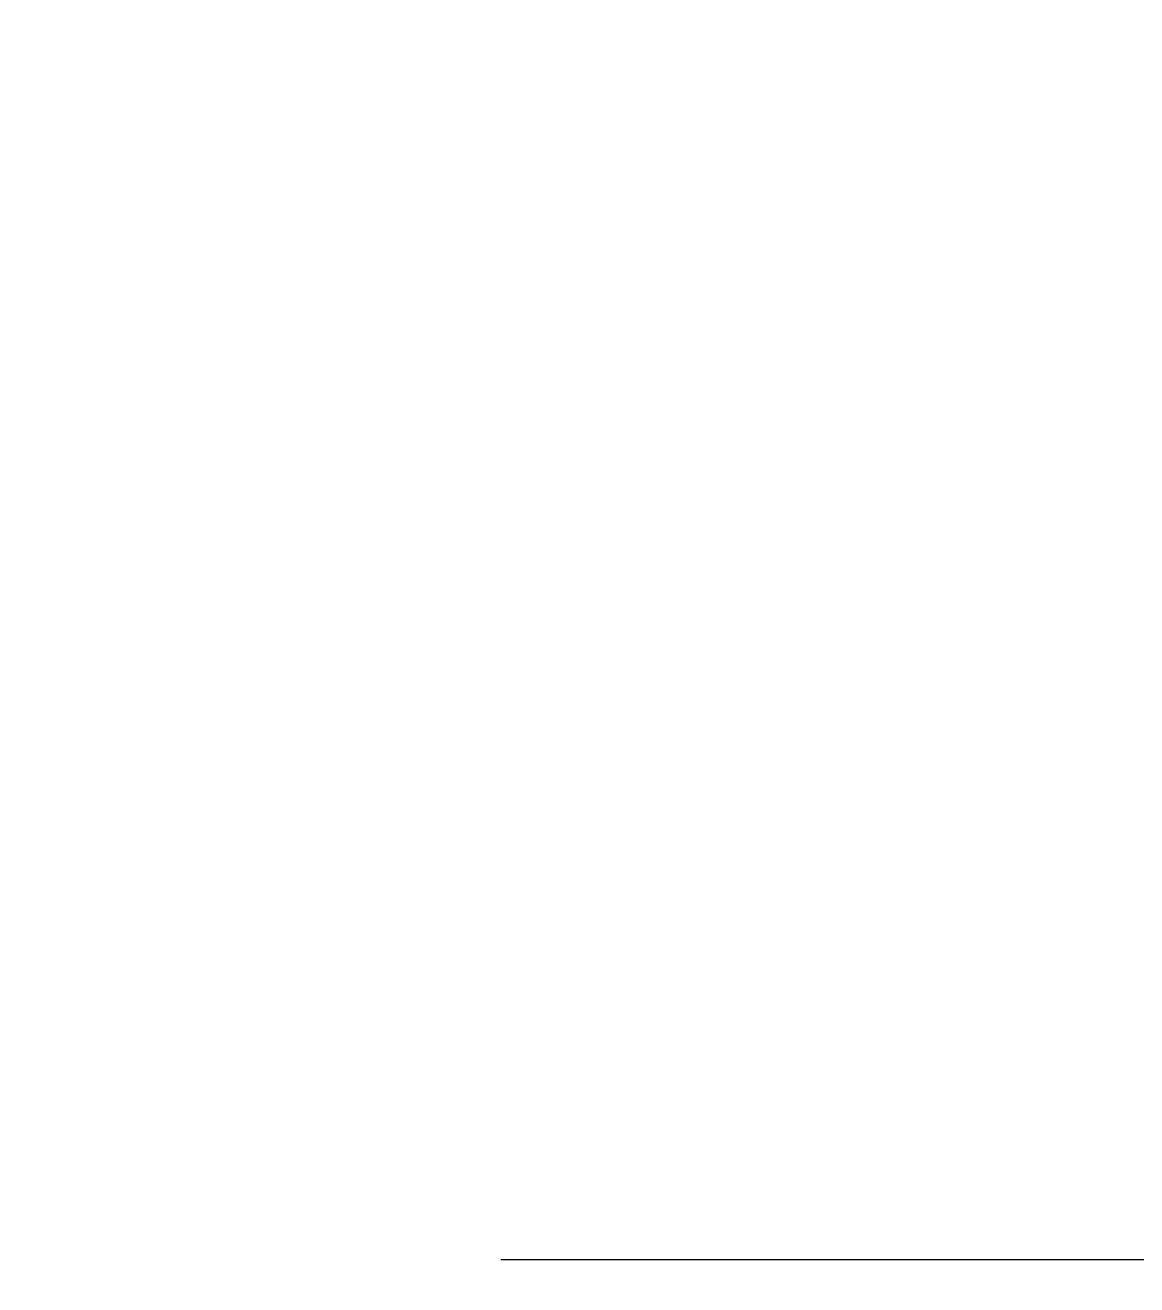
# Model space of a CAD drawing. Extents: x -225 to 1705, y -1183 to 75.
# Drawn here: x 1648.19 to 1664.1, y -405.36 to -387.33 of the extents above; entities that cross this region are included whole.
import ezdxf

# ---------------------------------------------------------------- set-up
doc = ezdxf.new("R2010")
doc.units = 0
for name, color, linetype in [('IQ_200_3D', 1, 'Continuous'), ('IQ_204_2D', 7, 'Continuous'), ('IQ_204_3D', 7, 'Continuous')]:
    doc.layers.add(name, color=color, linetype=linetype)

# ---------------------------------------------------------------- blocks, each defined once
blk = doc.blocks.new('RINSE_INT')
at = {"layer": 'IQ_204_2D'}
blk.add_line((1120, -405), (1095, -405), dxfattribs=at)
at = {"layer": 'IQ_200_3D', "lineweight": 18}
mesh = blk.add_polyface(dxfattribs=at)
corners = [(1120, -737, 1493), (0, -737, 1493), (0, -5, 1493), (1120, -5, 1493)]
mesh.append_faces([[corners[k] for k in face] for face in [(0, 1, 2, 3)]])
mesh = blk.add_polyface(dxfattribs=at)
corners = [(1120, -737, 1785), (1120, -5, 1785), (0, -5, 1785), (0, -737, 1785), (151, -41, 1785), (151.681, -35.824, 1785), (153.679, -31, 1785), (156.858, -26.858, 1785), (161, -23.679, 1785), (165.824, -21.681, 1785), (171, -21, 1785), (176.176, -21.681, 1785), (181, -23.679, 1785), (185.142, -26.858, 1785), (188.321, -31, 1785), (190.319, -35.824, 1785), (191, -41, 1785), (190.319, -46.176, 1785), (188.321, -51, 1785), (185.142, -55.142, 1785), (181, -58.32, 1785), (176.176, -60.319, 1785), (171, -61, 1785), (165.824, -60.319, 1785), (161, -58.32, 1785), (156.858, -55.142, 1785), (153.679, -51, 1785), (151.681, -46.176, 1785)]
mesh.append_faces([[corners[k] for k in face] for face in [(15, 1, 14), (7, 2, 6), (4, 2, 27), (23, 3, 22)]], dxfattribs={"vtx0": -1, "vtx1": -1})
mesh.append_faces([[corners[k] for k in face] for face in [(1, 15, 16), (1, 16, 17), (18, 0, 1, 17), (0, 18, 19, 3), (3, 20, 21), (3, 19, 20), (3, 21, 22), (2, 7, 8), (2, 4, 5), (2, 25, 26)]], dxfattribs={"vtx0": -1, "vtx2": -1})
mesh.append_faces([[corners[k] for k in face] for face in [(11, 12, 1), (13, 14, 1), (12, 13, 1), (9, 10, 2), (8, 9, 2), (5, 6, 2), (23, 24, 3), (26, 27, 2)]], dxfattribs={"vtx1": -1, "vtx2": -1})
mesh.append_faces([[corners[k] for k in face] for face in [(10, 11, 1, 2), (24, 25, 2, 3)]], dxfattribs={"vtx1": -1, "vtx3": -1})
mesh = blk.add_polyface(dxfattribs=at)
corners = [(3, -737, 1493), (1117, -737, 1493), (1117, -5, 1493), (3, -5, 1493)]
mesh.append_faces([[corners[k] for k in face] for face in [(0, 1, 2, 3)]])
mesh = blk.add_polyface(dxfattribs=at)
corners = [(3, -77, 150), (1117, -77, 150), (1117, -737, 150), (3, -737, 150)]
mesh.append_faces([[corners[k] for k in face] for face in [(0, 1, 2, 3)]])
mesh = blk.add_polyface(dxfattribs=at)
corners = [(3, -720, 710), (1117, -720, 710), (1117, -80, 710), (3, -80, 710)]
mesh.append_faces([[corners[k] for k in face] for face in [(0, 1, 2, 3)]])
mesh = blk.add_polyface(dxfattribs=at)
corners = [(3, -80, 1443), (1117, -80, 1443), (1117, -720, 1443), (3, -720, 1443)]
mesh.append_faces([[corners[k] for k in face] for face in [(0, 1, 2, 3)]])
at = {"layer": 'IQ_204_3D', "lineweight": 18}
mesh = blk.add_polyface(dxfattribs=at)
corners = [(1099, -720, 956.99), (1099, -720, 879.81), (1099, -671.945, 907.554), (1099, -671.945, 908.4), (1099, -669.357, 908.74), (1099, -666.945, 909.739), (1099, -664.874, 911.329), (1099, -663.285, 913.4), (1099, -662.286, 915.812), (1099, -661.945, 918.4), (1099, -662.286, 920.988), (1099, -663.285, 923.4), (1099, -664.874, 925.471), (1099, -666.945, 927.06), (1099, -669.357, 928.059), (1099, -671.945, 928.4), (1099, -671.945, 929.245), (1099, -100, 956.99), (1099, -148.055, 929.245), (1099, -148.055, 928.4), (1099, -150.282, 928.149), (1099, -152.395, 927.409), (1099, -154.29, 926.218), (1099, -155.873, 924.635), (1099, -157.064, 922.74), (1099, -157.804, 920.627), (1099, -158.055, 918.4), (1099, -157.714, 915.812), (1099, -156.715, 913.4), (1099, -155.126, 911.329), (1099, -153.055, 909.739), (1099, -150.643, 908.74), (1099, -148.055, 908.4), (1099, -148.055, 907.554), (1099, -100, 879.81), (1099, -80, 879.81), (1099, -80, 956.99)]
mesh.append_faces([[corners[k] for k in face] for face in [(5, 13, 14, 4), (4, 14, 15, 3), (30, 21, 22, 29), (31, 20, 21, 30), (32, 19, 20, 31)]], dxfattribs={"vtx0": -1, "vtx2": -1})
mesh.append_faces([[corners[k] for k in face] for face in [(10, 11, 8, 9), (36, 17, 34, 35), (26, 27, 25)]], dxfattribs={"vtx1": -1})
mesh.append_faces([[corners[k] for k in face] for face in [(5, 6, 13), (22, 23, 29)]], dxfattribs={"vtx1": -1, "vtx2": -1})
mesh.append_faces([[corners[k] for k in face] for face in [(11, 12, 7, 8), (12, 13, 6, 7), (23, 24, 28, 29), (24, 25, 27, 28)]], dxfattribs={"vtx1": -1, "vtx3": -1})
mesh.append_faces([[corners[k] for k in face] for face in [(1, 2, 3, 0)]], dxfattribs={"vtx2": -1})
mesh.append_faces([[corners[k] for k in face] for face in [(15, 16, 0, 3), (17, 18, 19, 32), (32, 33, 34, 17)]], dxfattribs={"vtx2": -1, "vtx3": -1})

msp = doc.modelspace()

# ---------------------------------------------------------------- block references
msp.add_blockref('RINSE_INT', (560, 0))

doc.saveas('drawing.dxf')
